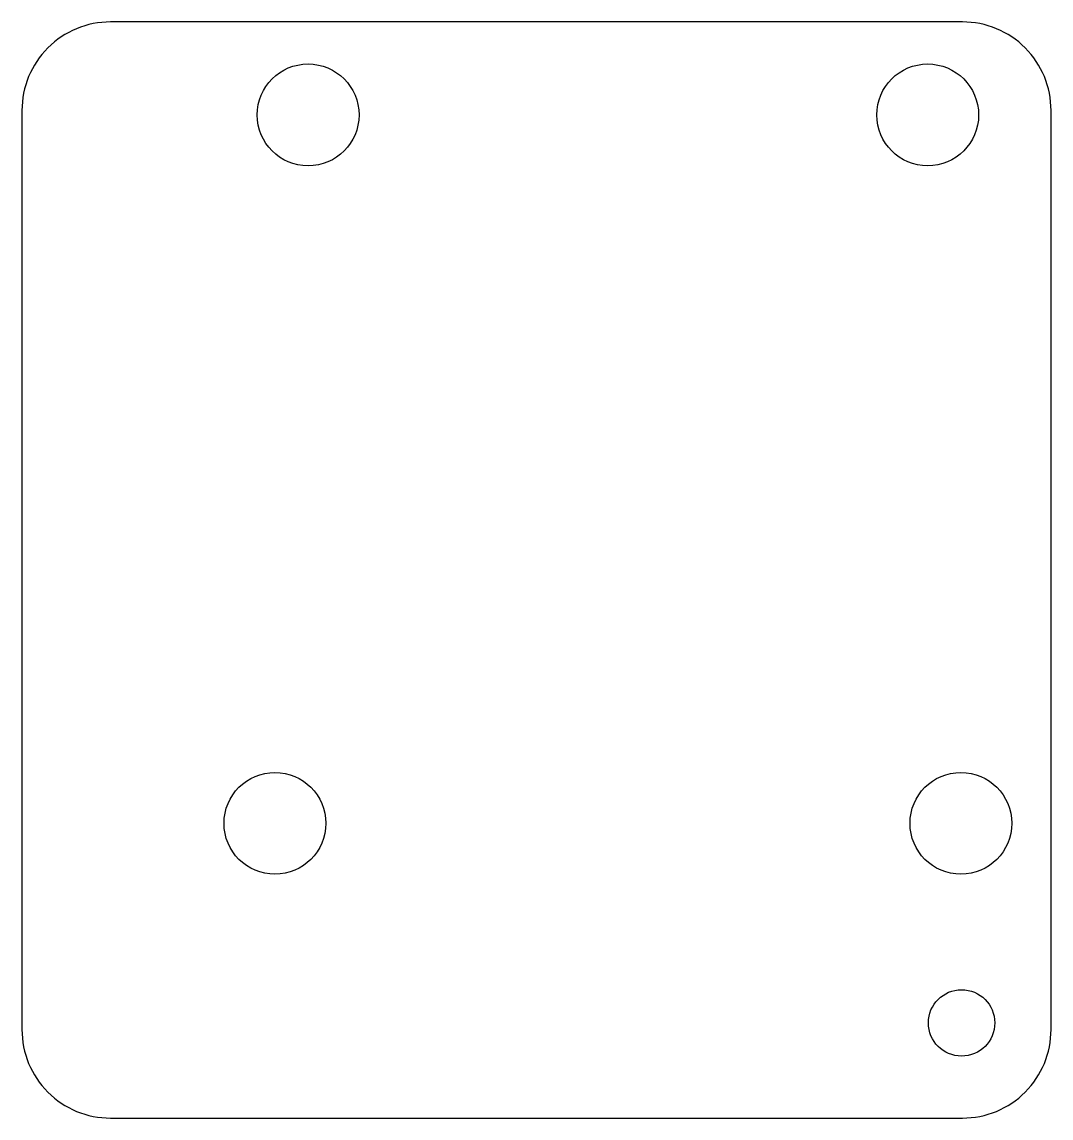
# Model space of a CAD drawing. Header units: millimetres. Extents: x -28.9 to 17.7, y -14.8 to 34.7.
import ezdxf

# ---------------------------------------------------------------- set-up
doc = ezdxf.new("R2010")
doc.units = ezdxf.units.MM
doc.layers.get('0').update_dxf_attribs({"linetype": 'CONTINUOUS'})

msp = doc.modelspace()

# ---------------------------------------------------------------- linework, layer by layer
msp.add_lwpolyline([(13.656, 34.667), (-24.854, 34.667, 0.414214), (-28.854, 30.667), (-28.854, -10.847, 0.414214), (-24.854, -14.847), (13.656, -14.847, 0.414214), (17.656, -10.847), (17.656, 30.667, 0.414214)], format="xyb", close=True)
for centre, radius in [((-15.92, 30.467), 2.3), ((12.08, 30.467), 2.3), ((-17.42, -1.533), 2.3), ((13.58, -1.533), 2.3), ((13.61, -10.547), 1.5)]:
    msp.add_circle(centre, radius)

doc.saveas('drawing.dxf')
